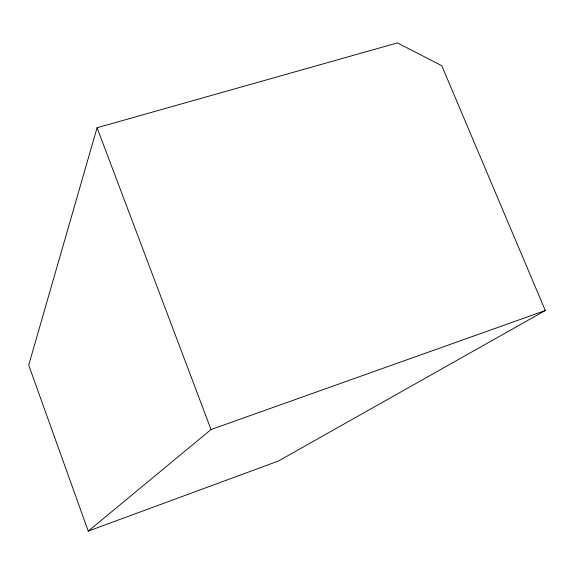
<?xml version="1.0" encoding="UTF-8"?>
<svg xmlns="http://www.w3.org/2000/svg" width="574" height="574" viewBox="0 0 574 574"><rect width="100%" height="100%" fill="white"/><g stroke="black" fill="none" stroke-linecap="round" stroke-linejoin="round"><path stroke-width="0.86" d="M97.078 127.751L28.7 365.121L88.252 531.101L278.261 461.101L545.3 310.527L441.772 65.709L397.423 42.899L97.078 127.751L211.017 429.539L88.252 531.101M211.017 429.539L545.3 310.527"/></g></svg>
